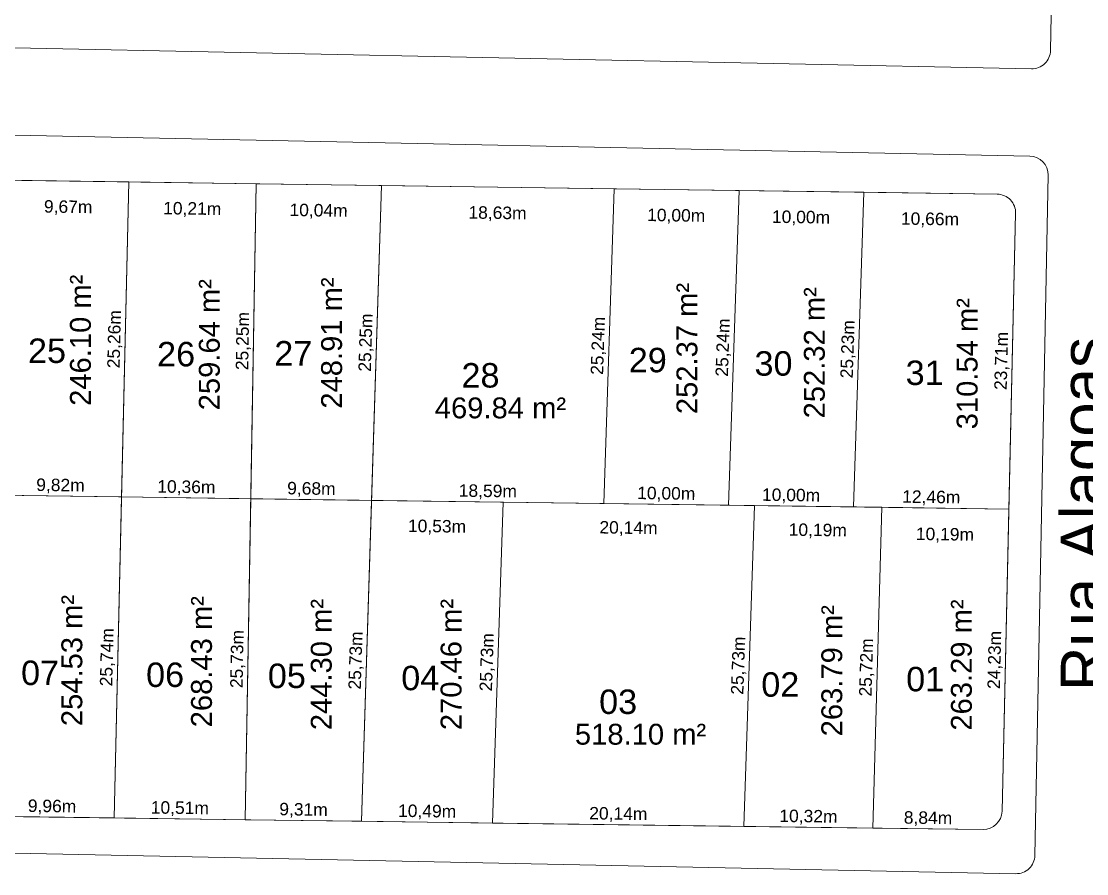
# Model space of a CAD drawing. Header units: metres. Extents: x 3808 to 8215, y 2374 to 6187.
# Drawn here: x 5136.2 to 5221.6, y 5111 to 5179.3 of the extents above; entities that cross this region are included whole.
import ezdxf
from ezdxf.enums import TextEntityAlignment as Align

# ---------------------------------------------------------------- set-up
doc = ezdxf.new("R2010")
doc.units = ezdxf.units.M
for name, color, linetype in [('Areas Lotes', 1, 'Continuous'), ('Calçada', 8, 'Continuous'), ('Lote', 7, 'Continuous'), ('Nome das Ruas', 7, 'Continuous'), ('Nº Lote', 7, 'Continuous'), ('quadras', 7, 'Continuous')]:
    doc.layers.add(name, color=color, linetype=linetype)
doc.styles.add('Arial', font='arial.ttf')
doc.dimstyles.new('Copy(2) of ISO-25', dxfattribs={"dimtxt": 1, "dimasz": 2.5, "dimexe": 1.25, "dimexo": 0.625, "dimgap": 0.2, "dimtad": 1, "dimtoh": 1, "dimlfac": 1, "dimzin": 1, "dimtxsty": 'Arial', "dimblk": 'NONE', "dimcen": 0, "dimse1": 1, "dimse2": 1, "dimsd1": 1, "dimsd2": 1, "dimclrt": 256, "dimaunit": 1, "dimadec": 3, "dimazin": 0, "dimtfac": 1, "dimtmove": 0, "dimatfit": 3, "dimldrblk": 'NONE', "dimfxl": 1, "dimtolj": 1, "dimtzin": 0, "dimarcsym": 0})

# ---------------------------------------------------------------- blocks, each defined once
blk = doc.blocks.new('*D5402')
at = {"layer": 'Defpoints', "color": 0, "linetype": 'Continuous', "transparency": 16777216}
for p in [(5135.193, 5166.558), (5144.862, 5166.422), (5144.821, 5163.478)]:
    blk.add_point(p, dxfattribs=at)
at = {"layer": 'Lote', "linetype": 'Continuous', "lineweight": 5, "transparency": 16777216, "insert": (5139.997, 5164.347), "char_height": 1, "attachment_point": 5, "rotation": 359.1938, "style": 'Arial'}
blk.add_mtext('\\A1;9,67m', dxfattribs=at)
blk = doc.blocks.new('_None')
blk = doc.blocks.new('*D5403')
at = {"layer": 'Defpoints', "color": 0, "linetype": 'Continuous', "transparency": 16777216}
for p in [(5155.068, 5166.278), (5165.105, 5166.137), (5165.063, 5163.193)]:
    blk.add_point(p, dxfattribs=at)
at = {"layer": 'Lote', "linetype": 'Continuous', "lineweight": 5, "transparency": 16777216, "insert": (5160.056, 5164.064), "char_height": 1, "attachment_point": 5, "rotation": 359.1938, "style": 'Arial'}
blk.add_mtext('\\A1;10,04m', dxfattribs=at)
blk = doc.blocks.new('*D5404')
at = {"layer": 'Defpoints', "color": 0, "linetype": 'Continuous', "transparency": 16777216}
for p in [(5204.447, 5114.63), (5204.447, 5114.63), (5213.283, 5114.512)]:
    blk.add_point(p, dxfattribs=at)
at = {"layer": 'Lote', "linetype": 'Continuous', "lineweight": 5, "transparency": 16777216, "insert": (5208.876, 5115.372), "char_height": 1, "attachment_point": 5, "rotation": 359.23466, "style": 'Arial'}
blk.add_mtext('\\A1;8,84m', dxfattribs=at)
blk = doc.blocks.new('*D5405')
at = {"layer": 'Defpoints', "color": 0, "linetype": 'Continuous', "transparency": 16777216}
for p in [(5194.125, 5114.768), (5194.125, 5114.768), (5204.447, 5114.63)]:
    blk.add_point(p, dxfattribs=at)
at = {"layer": 'Lote', "linetype": 'Continuous', "lineweight": 5, "transparency": 16777216, "insert": (5199.297, 5115.5), "char_height": 1, "attachment_point": 5, "rotation": 359.23466, "style": 'Arial'}
blk.add_mtext('\\A1;10,32m', dxfattribs=at)
blk = doc.blocks.new('*D5406')
at = {"layer": 'Defpoints', "color": 0, "linetype": 'Continuous', "transparency": 16777216}
for p in [(5173.986, 5115.037), (5173.986, 5115.037), (5194.125, 5114.768)]:
    blk.add_point(p, dxfattribs=at)
at = {"layer": 'Lote', "linetype": 'Continuous', "lineweight": 5, "transparency": 16777216, "insert": (5184.066, 5115.704), "char_height": 1, "attachment_point": 5, "rotation": 359.23466, "style": 'Arial'}
blk.add_mtext('\\A1;20,14m', dxfattribs=at)
blk = doc.blocks.new('*D5407')
at = {"layer": 'Defpoints', "color": 0, "linetype": 'Continuous', "transparency": 16777216}
for p in [(5163.496, 5115.177), (5163.496, 5115.177), (5173.986, 5115.037)]:
    blk.add_point(p, dxfattribs=at)
at = {"layer": 'Lote', "linetype": 'Continuous', "lineweight": 5, "transparency": 16777216, "insert": (5168.752, 5115.908), "char_height": 1, "attachment_point": 5, "rotation": 359.23466, "style": 'Arial'}
blk.add_mtext('\\A1;10,49m', dxfattribs=at)
blk = doc.blocks.new('*D5408')
at = {"layer": 'Defpoints', "color": 0, "linetype": 'Continuous', "transparency": 16777216}
for p in [(5154.185, 5115.302), (5154.185, 5115.302), (5163.496, 5115.177)]:
    blk.add_point(p, dxfattribs=at)
at = {"layer": 'Lote', "linetype": 'Continuous', "lineweight": 5, "transparency": 16777216, "insert": (5158.851, 5116.04), "char_height": 1, "attachment_point": 5, "rotation": 359.23466, "style": 'Arial'}
blk.add_mtext('\\A1;9,31m', dxfattribs=at)
blk = doc.blocks.new('*D5409')
at = {"layer": 'Defpoints', "color": 0, "linetype": 'Continuous', "transparency": 16777216}
for p in [(5143.679, 5115.442), (5143.679, 5115.442), (5154.185, 5115.302)]:
    blk.add_point(p, dxfattribs=at)
at = {"layer": 'Lote', "linetype": 'Continuous', "lineweight": 5, "transparency": 16777216, "insert": (5148.943, 5116.173), "char_height": 1, "attachment_point": 5, "rotation": 359.23466, "style": 'Arial'}
blk.add_mtext('\\A1;10,51m', dxfattribs=at)
blk = doc.blocks.new('*D5410')
at = {"layer": 'Defpoints', "color": 0, "linetype": 'Continuous', "transparency": 16777216}
for p in [(5133.716, 5115.575), (5133.716, 5115.575), (5143.679, 5115.442)]:
    blk.add_point(p, dxfattribs=at)
at = {"layer": 'Lote', "linetype": 'Continuous', "lineweight": 5, "transparency": 16777216, "insert": (5138.708, 5116.309), "char_height": 1, "attachment_point": 5, "rotation": 359.23466, "style": 'Arial'}
blk.add_mtext('\\A1;9,96m', dxfattribs=at)
blk = doc.blocks.new('*D5418')
at = {"layer": 'Defpoints', "color": 0, "linetype": 'Continuous', "transparency": 16777216}
for p in [(5202.896, 5140.373), (5202.896, 5140.373), (5215.355, 5140.203)]:
    blk.add_point(p, dxfattribs=at)
at = {"layer": 'Lote', "linetype": 'Continuous', "lineweight": 5, "transparency": 16777216, "insert": (5209.137, 5141.089), "char_height": 1, "attachment_point": 5, "rotation": 359.21998, "style": 'Arial'}
blk.add_mtext('\\A1;12,46m', dxfattribs=at)
blk = doc.blocks.new('*D5419')
at = {"layer": 'Defpoints', "color": 0, "linetype": 'Continuous', "transparency": 16777216}
for p in [(5192.897, 5140.509), (5192.897, 5140.509), (5202.896, 5140.373)]:
    blk.add_point(p, dxfattribs=at)
at = {"layer": 'Lote', "linetype": 'Continuous', "lineweight": 5, "transparency": 16777216, "insert": (5197.908, 5141.242), "char_height": 1, "attachment_point": 5, "rotation": 359.21998, "style": 'Arial'}
blk.add_mtext('\\A1;10,00m', dxfattribs=at)
blk = doc.blocks.new('*D5420')
at = {"layer": 'Defpoints', "color": 0, "linetype": 'Continuous', "transparency": 16777216}
for p in [(5182.898, 5140.645), (5182.898, 5140.645), (5192.897, 5140.509)]:
    blk.add_point(p, dxfattribs=at)
at = {"layer": 'Lote', "linetype": 'Continuous', "lineweight": 5, "transparency": 16777216, "insert": (5187.908, 5141.378), "char_height": 1, "attachment_point": 5, "rotation": 359.21998, "style": 'Arial'}
blk.add_mtext('\\A1;10,00m', dxfattribs=at)
blk = doc.blocks.new('*D5421')
at = {"layer": 'Defpoints', "color": 0, "linetype": 'Continuous', "transparency": 16777216}
for p in [(5164.308, 5140.898), (5164.308, 5140.898), (5182.898, 5140.645)]:
    blk.add_point(p, dxfattribs=at)
at = {"layer": 'Lote', "linetype": 'Continuous', "lineweight": 5, "transparency": 16777216, "insert": (5173.614, 5141.572), "char_height": 1, "attachment_point": 5, "rotation": 359.21998, "style": 'Arial'}
blk.add_mtext('\\A1;18,59m', dxfattribs=at)
blk = doc.blocks.new('*D5422')
at = {"layer": 'Defpoints', "color": 0, "linetype": 'Continuous', "transparency": 16777216}
for p in [(5154.631, 5141.03), (5154.631, 5141.03), (5164.308, 5140.898)]:
    blk.add_point(p, dxfattribs=at)
at = {"layer": 'Lote', "linetype": 'Continuous', "lineweight": 5, "transparency": 16777216, "insert": (5159.48, 5141.765), "char_height": 1, "attachment_point": 5, "rotation": 359.21998, "style": 'Arial'}
blk.add_mtext('\\A1;9,68m', dxfattribs=at)
blk = doc.blocks.new('*D5423')
at = {"layer": 'Defpoints', "color": 0, "linetype": 'Continuous', "transparency": 16777216}
for p in [(5144.276, 5141.171), (5144.276, 5141.171), (5154.631, 5141.03)]:
    blk.add_point(p, dxfattribs=at)
at = {"layer": 'Lote', "linetype": 'Continuous', "lineweight": 5, "transparency": 16777216, "insert": (5149.464, 5141.901), "char_height": 1, "attachment_point": 5, "rotation": 359.21998, "style": 'Arial'}
blk.add_mtext('\\A1;10,36m', dxfattribs=at)
blk = doc.blocks.new('*D5424')
at = {"layer": 'Defpoints', "color": 0, "linetype": 'Continuous', "transparency": 16777216}
for p in [(5134.461, 5141.304), (5134.461, 5141.304), (5144.276, 5141.171)]:
    blk.add_point(p, dxfattribs=at)
at = {"layer": 'Lote', "linetype": 'Continuous', "lineweight": 5, "transparency": 16777216, "insert": (5139.38, 5142.038), "char_height": 1, "attachment_point": 5, "rotation": 359.21998, "style": 'Arial'}
blk.add_mtext('\\A1;9,82m', dxfattribs=at)
blk = doc.blocks.new('*D5434')
at = {"layer": 'Defpoints', "color": 0, "linetype": 'Continuous', "transparency": 16777216}
for p in [(5164.308, 5140.898), (5174.84, 5140.755), (5174.801, 5137.873)]:
    blk.add_point(p, dxfattribs=at)
at = {"layer": 'Lote', "linetype": 'Continuous', "lineweight": 5, "transparency": 16777216, "insert": (5169.546, 5138.745), "char_height": 1, "attachment_point": 5, "rotation": 359.21998, "style": 'Arial'}
blk.add_mtext('\\A1;10,53m', dxfattribs=at)
blk = doc.blocks.new('*D5435')
at = {"layer": 'Defpoints', "color": 0, "linetype": 'Continuous', "transparency": 16777216}
for p in [(5174.84, 5140.755), (5194.979, 5140.48), (5194.941, 5137.687)]:
    blk.add_point(p, dxfattribs=at)
at = {"layer": 'Lote', "linetype": 'Continuous', "lineweight": 5, "transparency": 16777216, "insert": (5184.882, 5138.624), "char_height": 1, "attachment_point": 5, "rotation": 359.21998, "style": 'Arial'}
blk.add_mtext('\\A1;20,14m', dxfattribs=at)
blk = doc.blocks.new('*D5436')
at = {"layer": 'Defpoints', "color": 0, "linetype": 'Continuous', "transparency": 16777216}
for p in [(5194.979, 5140.48), (5205.167, 5140.342), (5205.129, 5137.571)]:
    blk.add_point(p, dxfattribs=at)
at = {"layer": 'Lote', "linetype": 'Continuous', "lineweight": 5, "transparency": 16777216, "insert": (5200.046, 5138.441), "char_height": 1, "attachment_point": 5, "rotation": 359.21998, "style": 'Arial'}
blk.add_mtext('\\A1;10,19m', dxfattribs=at)
blk = doc.blocks.new('*D5437')
at = {"layer": 'Defpoints', "color": 0, "linetype": 'Continuous', "transparency": 16777216}
for p in [(5205.167, 5140.342), (5215.355, 5140.203), (5215.315, 5137.231)]:
    blk.add_point(p, dxfattribs=at)
at = {"layer": 'Lote', "linetype": 'Continuous', "lineweight": 5, "transparency": 16777216, "insert": (5210.232, 5138.101), "char_height": 1, "attachment_point": 5, "rotation": 359.21998, "style": 'Arial'}
blk.add_mtext('\\A1;10,19m', dxfattribs=at)
blk = doc.blocks.new('*D5446')
at = {"layer": 'Defpoints', "color": 0, "linetype": 'Continuous', "transparency": 16777216}
for p in [(5144.862, 5166.422), (5155.068, 5166.278), (5155.026, 5163.334)]:
    blk.add_point(p, dxfattribs=at)
at = {"layer": 'Lote', "linetype": 'Continuous', "lineweight": 5, "transparency": 16777216, "insert": (5149.935, 5164.207), "char_height": 1, "attachment_point": 5, "rotation": 359.1938, "style": 'Arial'}
blk.add_mtext('\\A1;10,21m', dxfattribs=at)
blk = doc.blocks.new('*D5447')
at = {"layer": 'Defpoints', "color": 0, "linetype": 'Continuous', "transparency": 16777216}
for p in [(5165.105, 5166.137), (5183.736, 5165.875), (5183.695, 5162.931)]:
    blk.add_point(p, dxfattribs=at)
at = {"layer": 'Lote', "linetype": 'Continuous', "lineweight": 5, "transparency": 16777216, "insert": (5174.39, 5163.863), "char_height": 1, "attachment_point": 5, "rotation": 359.1938, "style": 'Arial'}
blk.add_mtext('\\A1;18,63m', dxfattribs=at)
blk = doc.blocks.new('*D5448')
at = {"layer": 'Defpoints', "color": 0, "linetype": 'Continuous', "transparency": 16777216}
for p in [(5193.735, 5165.734), (5203.734, 5165.593), (5203.693, 5162.649)]:
    blk.add_point(p, dxfattribs=at)
at = {"layer": 'Lote', "linetype": 'Continuous', "lineweight": 5, "transparency": 16777216, "insert": (5198.704, 5163.521), "char_height": 1, "attachment_point": 5, "rotation": 359.1938, "style": 'Arial'}
blk.add_mtext('\\A1;10,00m', dxfattribs=at)
blk = doc.blocks.new('*D5449')
at = {"layer": 'Defpoints', "color": 0, "linetype": 'Continuous', "transparency": 16777216}
for p in [(5203.734, 5165.593), (5214.396, 5165.443), (5214.355, 5162.499)]:
    blk.add_point(p, dxfattribs=at)
at = {"layer": 'Lote', "linetype": 'Continuous', "lineweight": 5, "transparency": 16777216, "insert": (5209.035, 5163.375), "char_height": 1, "attachment_point": 5, "rotation": 359.1938, "style": 'Arial'}
blk.add_mtext('\\A1;10,66m', dxfattribs=at)
blk = doc.blocks.new('*D5450')
at = {"layer": 'Defpoints', "color": 0, "linetype": 'Continuous', "transparency": 16777216}
for p in [(5183.736, 5165.875), (5193.735, 5165.734), (5193.694, 5162.79)]:
    blk.add_point(p, dxfattribs=at)
at = {"layer": 'Lote', "linetype": 'Continuous', "lineweight": 5, "transparency": 16777216, "insert": (5188.705, 5163.661), "char_height": 1, "attachment_point": 5, "rotation": 359.1938, "style": 'Arial'}
blk.add_mtext('\\A1;10,00m', dxfattribs=at)
blk = doc.blocks.new('*D5451')
at = {"layer": 'Defpoints', "color": 0, "linetype": 'Continuous', "transparency": 16777216}
for p in [(5203.734, 5165.593), (5203.734, 5165.593), (5202.896, 5140.373)]:
    blk.add_point(p, dxfattribs=at)
at = {"layer": 'Lote', "linetype": 'Continuous', "lineweight": 5, "transparency": 16777216, "insert": (5202.515, 5153.01), "char_height": 1, "attachment_point": 5, "rotation": 88.09744, "style": 'Arial'}
blk.add_mtext('\\A1;25,23m', dxfattribs=at)
blk = doc.blocks.new('*D5452')
at = {"layer": 'Defpoints', "color": 0, "linetype": 'Continuous', "transparency": 16777216}
for p in [(5215.896, 5163.909), (5215.355, 5140.203), (5215.355, 5140.203)]:
    blk.add_point(p, dxfattribs=at)
at = {"layer": 'Lote', "linetype": 'Continuous', "lineweight": 5, "transparency": 16777216, "insert": (5214.825, 5152.074), "char_height": 1, "attachment_point": 5, "rotation": 88.69367, "style": 'Arial'}
blk.add_mtext('\\A1;23,71m', dxfattribs=at)
blk = doc.blocks.new('*D5453')
at = {"layer": 'Defpoints', "color": 0, "linetype": 'Continuous', "transparency": 16777216}
for p in [(5205.167, 5140.342), (5204.447, 5114.63), (5204.447, 5114.63)]:
    blk.add_point(p, dxfattribs=at)
at = {"layer": 'Lote', "linetype": 'Continuous', "lineweight": 5, "transparency": 16777216, "insert": (5204.006, 5127.508), "char_height": 1, "attachment_point": 5, "rotation": 88.3957, "style": 'Arial'}
blk.add_mtext('\\A1;25,72m', dxfattribs=at)
blk = doc.blocks.new('*D5454')
at = {"layer": 'Defpoints', "color": 0, "linetype": 'Continuous', "transparency": 16777216}
for p in [(5215.355, 5140.203), (5214.803, 5115.978), (5214.803, 5115.978)]:
    blk.add_point(p, dxfattribs=at)
at = {"layer": 'Lote', "linetype": 'Continuous', "lineweight": 5, "transparency": 16777216, "insert": (5214.279, 5128.109), "char_height": 1, "attachment_point": 5, "rotation": 88.69367, "style": 'Arial'}
blk.add_mtext('\\A1;24,23m', dxfattribs=at)
blk = doc.blocks.new('*D5455')
at = {"layer": 'Defpoints', "color": 0, "linetype": 'Continuous', "transparency": 16777216}
for p in [(5194.979, 5140.48), (5194.125, 5114.768), (5194.125, 5114.768)]:
    blk.add_point(p, dxfattribs=at)
at = {"layer": 'Lote', "linetype": 'Continuous', "lineweight": 5, "transparency": 16777216, "insert": (5193.751, 5127.651), "char_height": 1, "attachment_point": 5, "rotation": 88.09784, "style": 'Arial'}
blk.add_mtext('\\A1;25,73m', dxfattribs=at)
blk = doc.blocks.new('*D5456')
at = {"layer": 'Defpoints', "color": 0, "linetype": 'Continuous', "transparency": 16777216}
for p in [(5193.735, 5165.734), (5193.735, 5165.734), (5192.897, 5140.509)]:
    blk.add_point(p, dxfattribs=at)
at = {"layer": 'Lote', "linetype": 'Continuous', "lineweight": 5, "transparency": 16777216, "insert": (5192.516, 5153.148), "char_height": 1, "attachment_point": 5, "rotation": 88.09764, "style": 'Arial'}
blk.add_mtext('\\A1;25,24m', dxfattribs=at)
blk = doc.blocks.new('*D5457')
at = {"layer": 'Defpoints', "color": 0, "linetype": 'Continuous', "transparency": 16777216}
for p in [(5183.736, 5165.875), (5183.736, 5165.875), (5182.898, 5140.645)]:
    blk.add_point(p, dxfattribs=at)
at = {"layer": 'Lote', "linetype": 'Continuous', "lineweight": 5, "transparency": 16777216, "insert": (5182.516, 5153.286), "char_height": 1, "attachment_point": 5, "rotation": 88.09784, "style": 'Arial'}
blk.add_mtext('\\A1;25,24m', dxfattribs=at)
blk = doc.blocks.new('*D5458')
at = {"layer": 'Defpoints', "color": 0, "linetype": 'Continuous', "transparency": 16777216}
for p in [(5174.84, 5140.755), (5173.986, 5115.037), (5173.986, 5115.037)]:
    blk.add_point(p, dxfattribs=at)
at = {"layer": 'Lote', "linetype": 'Continuous', "lineweight": 5, "transparency": 16777216, "insert": (5173.613, 5127.922), "char_height": 1, "attachment_point": 5, "rotation": 88.09784, "style": 'Arial'}
blk.add_mtext('\\A1;25,73m', dxfattribs=at)
blk = doc.blocks.new('*D5459')
at = {"layer": 'Defpoints', "color": 0, "linetype": 'Continuous', "transparency": 16777216}
for p in [(5164.308, 5140.898), (5163.496, 5115.177), (5163.496, 5115.177)]:
    blk.add_point(p, dxfattribs=at)
at = {"layer": 'Lote', "linetype": 'Continuous', "lineweight": 5, "transparency": 16777216, "insert": (5163.101, 5128.063), "char_height": 1, "attachment_point": 5, "rotation": 88.192, "style": 'Arial'}
blk.add_mtext('\\A1;25,73m', dxfattribs=at)
blk = doc.blocks.new('*D5460')
at = {"layer": 'Defpoints', "color": 0, "linetype": 'Continuous', "transparency": 16777216}
for p in [(5165.105, 5166.137), (5164.308, 5140.898), (5164.308, 5140.898)]:
    blk.add_point(p, dxfattribs=at)
at = {"layer": 'Lote', "linetype": 'Continuous', "lineweight": 5, "transparency": 16777216, "insert": (5163.906, 5153.543), "char_height": 1, "attachment_point": 5, "rotation": 88.192, "style": 'Arial'}
blk.add_mtext('\\A1;25,25m', dxfattribs=at)
blk = doc.blocks.new('*D5461')
at = {"layer": 'Defpoints', "color": 0, "linetype": 'Continuous', "transparency": 16777216}
for p in [(5155.068, 5166.278), (5155.068, 5166.278), (5154.631, 5141.03)]:
    blk.add_point(p, dxfattribs=at)
at = {"layer": 'Lote', "linetype": 'Continuous', "lineweight": 5, "transparency": 16777216, "insert": (5154.048, 5153.668), "char_height": 1, "attachment_point": 5, "rotation": 89.00831, "style": 'Arial'}
blk.add_mtext('\\A1;25,25m', dxfattribs=at)
blk = doc.blocks.new('*D5462')
at = {"layer": 'Defpoints', "color": 0, "linetype": 'Continuous', "transparency": 16777216}
for p in [(5154.631, 5141.03), (5154.185, 5115.302), (5154.185, 5115.302)]:
    blk.add_point(p, dxfattribs=at)
at = {"layer": 'Lote', "linetype": 'Continuous', "lineweight": 5, "transparency": 16777216, "insert": (5153.607, 5128.18), "char_height": 1, "attachment_point": 5, "rotation": 89.00831, "style": 'Arial'}
blk.add_mtext('\\A1;25,73m', dxfattribs=at)
blk = doc.blocks.new('*D5463')
at = {"layer": 'Defpoints', "color": 0, "linetype": 'Continuous', "transparency": 16777216}
for p in [(5144.276, 5141.171), (5143.679, 5115.442), (5143.679, 5115.442)]:
    blk.add_point(p, dxfattribs=at)
at = {"layer": 'Lote', "linetype": 'Continuous', "lineweight": 5, "transparency": 16777216, "insert": (5143.177, 5128.325), "char_height": 1, "attachment_point": 5, "rotation": 88.67104, "style": 'Arial'}
blk.add_mtext('\\A1;25,74m', dxfattribs=at)
blk = doc.blocks.new('*D5464')
at = {"layer": 'Defpoints', "color": 0, "linetype": 'Continuous', "transparency": 16777216}
for p in [(5144.862, 5166.422), (5144.276, 5141.171), (5144.276, 5141.171)]:
    blk.add_point(p, dxfattribs=at)
at = {"layer": 'Lote', "linetype": 'Continuous', "lineweight": 5, "transparency": 16777216, "insert": (5143.768, 5153.815), "char_height": 1, "attachment_point": 5, "rotation": 88.67104, "style": 'Arial'}
blk.add_mtext('\\A1;25,26m', dxfattribs=at)

msp = doc.modelspace()

# ---------------------------------------------------------------- linework, layer by layer
at = {"layer": 'Calçada', "linetype": 'Continuous', "lineweight": 5}
for p, q in [((5219.768, 5232.029), (5218.692, 5176.963)), ((5217.162, 5175.493), (5032.328, 5179.299)), ((5217.028, 5168.494), (5032.168, 5172.301)), ((5218.497, 5166.965), (5217.432, 5112.446)), ((5215.902, 5110.975), (5030.899, 5114.757))]:
    msp.add_line(p, q, dxfattribs=at)
for centre, start, end in [((5217.193, 5176.992), 268.82016, 358.88114), ((5216.997, 5166.994), 358.88114, 88.82016), ((5215.933, 5112.475), 268.82901, 358.88114)]:
    msp.add_arc(centre, 1.5, start, end, dxfattribs=at)
at = {"layer": 'Lote', "lineweight": 5}
for p, q in [((5143.679, 5115.442), (5144.862, 5166.422)), ((5155.068, 5166.278), (5154.185, 5115.302)), ((5163.496, 5115.177), (5165.105, 5166.137)), ((5182.898, 5140.645), (5183.736, 5165.875)), ((5127.225, 5141.403), (5215.355, 5140.203)), ((5173.986, 5115.037), (5174.84, 5140.755)), ((5194.125, 5114.768), (5194.979, 5140.48))]:
    msp.add_line(p, q, dxfattribs=at)
at = {"layer": 'Lote', "linetype": 'Continuous', "lineweight": 5}
for p, q in [((5193.735, 5165.734), (5192.897, 5140.509)), ((5203.734, 5165.593), (5202.896, 5140.373)), ((5205.167, 5140.342), (5204.447, 5114.63))]:
    msp.add_line(p, q, dxfattribs=at)
at = {"layer": 'Lote', "linetype": 'Continuous', "lineweight": 5, "flags": 128}
for points in [[(5144.276, 5141.171), (5144.862, 5166.422), (5135.193, 5166.558), (5134.461, 5141.304)], [(5155.068, 5166.278), (5144.862, 5166.422), (5144.276, 5141.171), (5154.631, 5141.03)], [(5154.631, 5141.03), (5164.308, 5140.898), (5165.105, 5166.137), (5155.068, 5166.278)], [(5183.736, 5165.875), (5165.105, 5166.137), (5164.308, 5140.898), (5182.898, 5140.645)], [(5192.897, 5140.509), (5193.735, 5165.734), (5183.736, 5165.875), (5182.898, 5140.645)], [(5203.734, 5165.593), (5193.735, 5165.734), (5192.897, 5140.509), (5202.896, 5140.373)], [(5144.276, 5141.171), (5134.461, 5141.304), (5133.716, 5115.575), (5143.679, 5115.442)], [(5154.631, 5141.03), (5144.276, 5141.171), (5143.679, 5115.442), (5154.185, 5115.302)], [(5154.185, 5115.302), (5163.496, 5115.177), (5164.308, 5140.898), (5154.631, 5141.03)], [(5174.84, 5140.755), (5164.308, 5140.898), (5163.496, 5115.177), (5173.986, 5115.037)], [(5173.986, 5115.037), (5194.125, 5114.768), (5194.979, 5140.48), (5174.84, 5140.755)], [(5194.125, 5114.768), (5204.447, 5114.63), (5205.167, 5140.342), (5194.979, 5140.48)]]:
    msp.add_lwpolyline(points, close=True, dxfattribs=at)
for points in [[(5202.896, 5140.373), (5215.355, 5140.203), (5215.896, 5163.909, 0.416772), (5214.418, 5165.443), (5203.734, 5165.593)], [(5204.447, 5114.63), (5213.283, 5114.512, 0.411451), (5214.803, 5115.978), (5215.355, 5140.203), (5205.167, 5140.342)]]:
    msp.add_lwpolyline(points, format="xyb", close=True, dxfattribs=at)
at = {"layer": 'quadras', "lineweight": 5}
for p, q in [((5035.631, 5167.959), (5214.418, 5165.443)), ((5215.896, 5163.909), (5214.803, 5115.978)), ((5213.283, 5114.512), (5034.38, 5116.902))]:
    msp.add_line(p, q, dxfattribs=at)
for centre, start, end in [((5214.396, 5163.943), 358.69367, 89.1938), ((5213.303, 5116.012), 269.23466, 358.69367)]:
    msp.add_arc(centre, 1.5, start, end, dxfattribs=at)

# ---------------------------------------------------------------- texts
at = {"layer": 'Areas Lotes', "lineweight": 5, "style": 'Arial'}
for s, p in [('246.10 m²', (5141.813, 5148.474)), ('259.64 m²', (5152.139, 5148.117)), ('248.91 m²', (5161.934, 5148.251)), ('252.37 m²', (5190.399, 5147.812)), ('252.32 m²', (5200.606, 5147.468)), ('310.54 m²', (5212.845, 5146.594)), ('254.53 m²', (5141.126, 5122.804)), ('268.43 m²', (5151.513, 5122.709)), ('244.30 m²', (5161.107, 5122.48)), ('270.46 m²', (5171.506, 5122.48)), ('263.29 m²', (5212.385, 5122.443)), ('263.79 m²', (5202.003, 5121.988))]:
    msp.add_text(s, height=1.6726, rotation=90, dxfattribs=at).set_placement(p)
at = {"layer": 'Areas Lotes', "linetype": 'Continuous', "lineweight": 5, "style": 'Arial'}
for s, p in [('469.84 m²', (5169.366, 5147.475)), ('518.10 m²', (5180.587, 5121.318))]:
    msp.add_text(s, height=1.6726, dxfattribs=at).set_placement(p)
at = {"layer": 'Nome das Ruas', "lineweight": 5, "style": 'Arial'}
msp.add_text('Rua Alagoas', height=3.55, rotation=90, dxfattribs=at).set_placement((5223.059, 5125.601, 165.916))
at = {"layer": 'Nº Lote', "linetype": 'Continuous', "lineweight": 5, "style": 'Arial'}
for s, p in [('25', (5138.302, 5151.913)), ('26', (5148.642, 5151.641)), ('27', (5158.031, 5151.709)), ('29', (5186.429, 5151.166)), ('30', (5196.498, 5150.894)), ('28', (5173.027, 5149.942)), ('31', (5208.607, 5150.146)), ('07', (5137.746, 5126.096)), ('06', (5147.761, 5125.941)), ('05', (5157.515, 5125.856)), ('04', (5168.201, 5125.681)), ('01', (5208.648, 5125.594)), ('02', (5197.042, 5125.162)), ('03', (5184.051, 5123.777))]:
    msp.add_text(s, height=1.96, dxfattribs=at).set_placement(p, align=Align.CENTER)

# ---------------------------------------------------------------- dimensions: what is measured, and where the dimension line sits
at = {"layer": 'Lote', "linetype": 'Continuous', "lineweight": 5}
for base, p1, p2, angle, picture, middle in [((5144.821, 5163.478), (5135.193, 5166.558), (5144.862, 5166.422), 179.1938, '*D5402', (5139.997, 5164.347)), ((5155.026, 5163.334), (5144.862, 5166.422), (5155.068, 5166.278), 179.1938, '*D5446', (5149.935, 5164.207)), ((5165.063, 5163.193), (5155.068, 5166.278), (5165.105, 5166.137), 179.1938, '*D5403', (5160.056, 5164.064)), ((5183.695, 5162.931), (5165.105, 5166.137), (5183.736, 5165.875), 179.1938, '*D5447', (5174.39, 5163.863)), ((5193.694, 5162.79), (5183.736, 5165.875), (5193.735, 5165.734), 179.1938, '*D5450', (5188.705, 5163.661)), ((5203.693, 5162.649), (5193.735, 5165.734), (5203.734, 5165.593), 179.1938, '*D5448', (5198.704, 5163.521)), ((5214.355, 5162.499), (5203.734, 5165.593), (5214.396, 5165.443), 179.1938, '*D5449', (5209.035, 5163.375)), ((5134.461, 5141.304), (5144.276, 5141.171), (5134.461, 5141.304), 359.21998, '*D5424', (5139.38, 5142.038)), ((5144.276, 5141.171), (5154.631, 5141.03), (5144.276, 5141.171), 359.21998, '*D5423', (5149.464, 5141.901)), ((5154.631, 5141.03), (5164.308, 5140.898), (5154.631, 5141.03), 359.21998, '*D5422', (5159.48, 5141.765)), ((5164.308, 5140.898), (5182.898, 5140.645), (5164.308, 5140.898), 359.21998, '*D5421', (5173.614, 5141.572)), ((5182.898, 5140.645), (5192.897, 5140.509), (5182.898, 5140.645), 359.21998, '*D5420', (5187.908, 5141.378)), ((5192.897, 5140.509), (5202.896, 5140.373), (5192.897, 5140.509), 359.21998, '*D5419', (5197.908, 5141.242)), ((5133.716, 5115.575), (5143.679, 5115.442), (5133.716, 5115.575), 359.23466, '*D5410', (5138.708, 5116.309)), ((5143.679, 5115.442), (5154.185, 5115.302), (5143.679, 5115.442), 359.23466, '*D5409', (5148.943, 5116.173)), ((5154.185, 5115.302), (5163.496, 5115.177), (5154.185, 5115.302), 359.23466, '*D5408', (5158.851, 5116.04)), ((5163.496, 5115.177), (5173.986, 5115.037), (5163.496, 5115.177), 359.23466, '*D5407', (5168.752, 5115.908)), ((5173.986, 5115.037), (5194.125, 5114.768), (5173.986, 5115.037), 359.23466, '*D5406', (5184.066, 5115.704)), ((5194.125, 5114.768), (5204.447, 5114.63), (5194.125, 5114.768), 359.23466, '*D5405', (5199.297, 5115.5))]:
    dim = msp.add_linear_dim(base=base, p1=p1, p2=p2, angle=angle, dimstyle='Copy(2) of ISO-25', override={"dimpost": 'm', "dimtmove": 1}, dxfattribs=at)
    dim.commit()
    dim.dimension.update_dxf_attribs({"geometry": picture, "text_midpoint": middle})
for p1, p2, distance, picture, middle in [((5144.862, 5166.422), (5144.276, 5141.171), 0, '*D5464', (5143.768, 5153.815)), ((5154.631, 5141.03), (5155.068, 5166.278), 0, '*D5461', (5154.048, 5153.668)), ((5165.105, 5166.137), (5164.308, 5140.898), 0, '*D5460', (5163.906, 5153.543)), ((5182.898, 5140.645), (5183.736, 5165.875), 0, '*D5457', (5182.516, 5153.286)), ((5192.897, 5140.509), (5193.735, 5165.734), 0, '*D5456', (5192.516, 5153.148)), ((5202.896, 5140.373), (5203.734, 5165.593), 0, '*D5451', (5202.515, 5153.01)), ((5215.896, 5163.909), (5215.355, 5140.203), 0, '*D5452', (5214.825, 5152.074)), ((5144.276, 5141.171), (5143.679, 5115.442), 0, '*D5463', (5143.177, 5128.325)), ((5215.355, 5140.203), (5202.896, 5140.373), 0, '*D5418', (5209.137, 5141.089)), ((5154.631, 5141.03), (5154.185, 5115.302), 0, '*D5462', (5153.607, 5128.18)), ((5164.308, 5140.898), (5163.496, 5115.177), 0, '*D5459', (5163.101, 5128.063)), ((5164.308, 5140.898), (5174.84, 5140.755), -2.882, '*D5434', (5169.546, 5138.745)), ((5174.84, 5140.755), (5173.986, 5115.037), 0, '*D5458', (5173.613, 5127.922)), ((5174.84, 5140.755), (5194.979, 5140.48), -2.794, '*D5435', (5184.882, 5138.624)), ((5194.979, 5140.48), (5194.125, 5114.768), 0, '*D5455', (5193.751, 5127.651)), ((5194.979, 5140.48), (5205.167, 5140.342), -2.771, '*D5436', (5200.046, 5138.441)), ((5205.167, 5140.342), (5204.447, 5114.63), 0, '*D5453', (5204.006, 5127.508)), ((5205.167, 5140.342), (5215.355, 5140.203), -2.973, '*D5437', (5210.232, 5138.101)), ((5215.355, 5140.203), (5214.803, 5115.978), 0, '*D5454', (5214.279, 5128.109)), ((5213.283, 5114.512), (5204.447, 5114.63), 0, '*D5404', (5208.876, 5115.372))]:
    dim = msp.add_aligned_dim(p1=p1, p2=p2, distance=distance, dimstyle='Copy(2) of ISO-25', override={"dimpost": 'm'}, dxfattribs=at)
    dim.commit()
    dim.dimension.update_dxf_attribs({"geometry": picture, "text_midpoint": middle})

doc.saveas('drawing.dxf')
